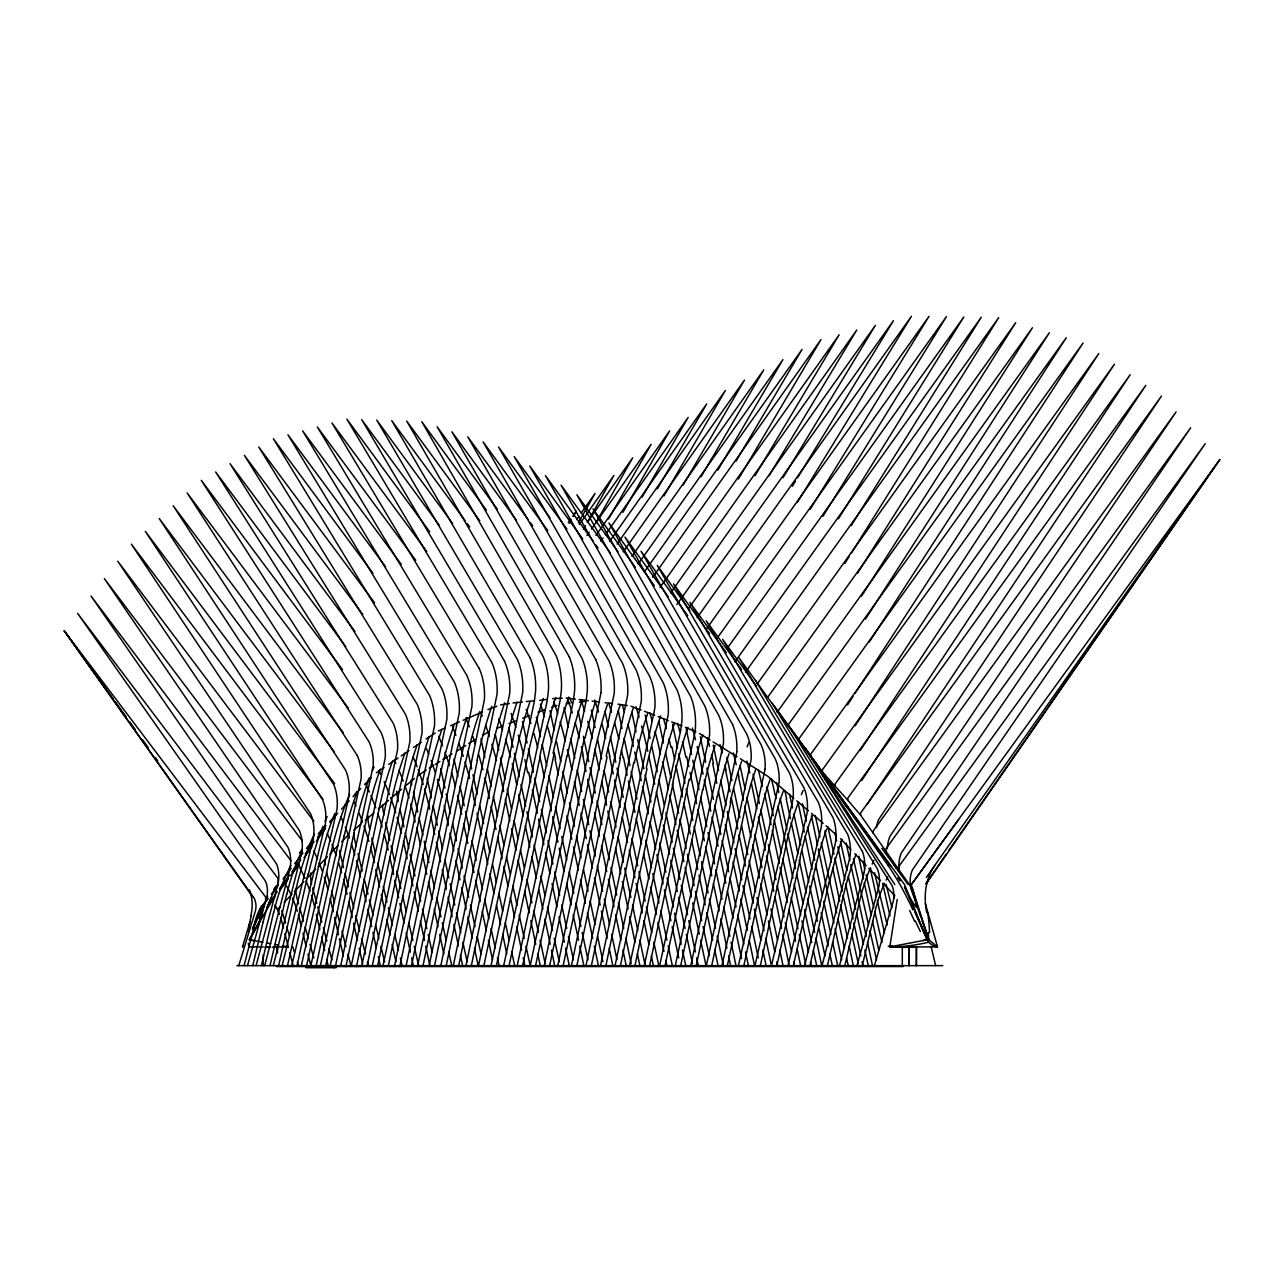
<?xml version="1.0" encoding="UTF-8"?>
<svg xmlns="http://www.w3.org/2000/svg" width="1284" height="1284" viewBox="0 0 1284 1284"><rect width="100%" height="100%" fill="white"/><g stroke="black" fill="none" stroke-linecap="round" stroke-linejoin="round"><path stroke-width="1.5" d="M253.157 940.562L249.401 939.76L271.566 901.464L271.662 897.002M288.402 878.802L285.144 883.472L285.096 881.081L289.558 875.062M300.729 859.975L298.498 863.009L300.296 868.722A147.339 88.066 -90 0 1 304.982 878.368M314.131 841.806L311.9 844.824L311.851 847.055L304.035 857.664M822.354 772.021L822.402 769.79L1114.464 364.158L860.232 750.466M835.098 786.129L835.146 783.898L1130.145 374.751L861.644 780.592M897.211 899.442L889.812 946.902L937.497 946.902L928.797 939.76L911.175 887.212L860.601 815.147L847.825 800.237L847.873 798.006L1145.826 385.344L866.957 804.699M860.601 815.147L860.649 812.916L1161.506 396.018L878.529 819.69A30.431 18.377 -90 0 0 876.346 827.634M873.248 833.204L873.297 830.876L1176.08 411.923L889.876 836.446A26.932 16.275 -90 0 0 887.26 848.676M885.848 853.282L885.928 848.836L1190.653 427.813L901.256 853.058A23.802 14.397 -90 0 0 898.896 868.626M898.479 871.242L898.575 866.78L1205.227 443.702L912.587 869.637A18.634 11.299 -90 0 0 910.757 887.324L910.902 887.774M736.839 751.814L690.808 965.648M601.008 692.638L544.255 965.648M709.49 735.78L659.655 965.648M765.087 769.1L721.961 965.648M458.725 965.648L502.044 755.907M471.356 965.648L514.772 756.292M399.805 966.547L438.711 780.191M411.506 965.648L451.631 773.514M423.014 965.648L464.487 766.965M434.538 965.648L477.391 760.337M446.206 965.648L490.327 754.783M496.427 965.648L539.986 757.191M591.394 965.648L633.766 762.503M605.92 965.648L647.024 768.651M620.445 965.648L660.233 775.135M634.986 965.648L673.394 781.812M864.212 872.317L839.495 965.648M345.91 966.547L379.486 807.267M356.438 966.547L391.042 802.211M367.16 965.648L402.598 797.187A297.39 179.006 90 0 1 417.172 744.848M377.689 965.648L414.202 792.051M388.378 965.648L425.823 787.012M429.145 965.648L484.373 699.924A44.555 26.932 -90 0 0 479.173 668.354M440.829 965.648L497.02 694.323A45.357 27.413 -90 0 0 491.804 662.464L346.905 419.146L429.691 531.833M453.332 965.648L509.732 693.44A46.802 28.232 90 0 0 504.468 661.083M465.964 965.648L522.684 692.558A48.359 29.243 -90 0 0 517.468 659.575L376.774 420.141L452.61 523.471M483.891 965.648L527.74 756.372M522.604 965.648L566.822 756.164M549.648 965.648L593.978 755.618M557.77 965.648L614.233 693.472A47.347 28.665 -90 0 0 608.985 660.875L483.105 441.921L547.722 530.565M563.178 965.648L607.123 756.838M571.46 965.648L627.635 695.238A46.24 27.991 -90 0 0 622.403 663.074L498.561 447.025L549.985 517.837M576.869 965.648L620.365 758.555M335.381 966.547L367.882 812.515A218.36 131.273 90 0 1 380.385 769.068M417.637 965.648L471.934 706.425A43.897 26.499 -90 0 0 466.718 675.159L317.308 426.946L415.759 560.257M478.499 965.648L534.321 701.578L535.54 691.691A50.012 30.158 89.9 0 0 530.26 658.194M491.034 965.648L547.177 700.887L548.396 690.84A51.729 31.265 -90 0 0 543.164 656.654L406.739 421.136L479.767 520.774M503.681 965.648L560.129 700.454L561.349 690.262A53.013 32.084 -90 0 0 556.116 655.61L421.794 421.714L486.411 510.229M509.074 965.648L554.078 753.981M517.211 965.648L573.338 701.08L574.574 691.033A51.504 31.121 90 0 0 569.31 656.959M585.986 965.648L641.246 701.642A45.742 27.67 -90 0 0 635.981 669.67L514.194 456.558L566.95 529.201M649.64 965.648L689.155 779.276M696.201 965.648L730.756 802.837M711.721 965.648L745.153 808.23M306.635 965.648L330.309 855.224M316.185 965.648L344.048 835.804M325.735 965.648L356.005 823.542A215.616 129.507 90 0 1 369.487 777.815M406.129 965.648L459.271 712.925A44.988 27.124 90 0 0 454.279 681.916L302.623 430.878L401.314 564.398M535.588 965.648L584.445 737.931M600.527 965.648L654.872 708.094A45.325 27.413 -90 0 0 649.624 676.283L529.827 466.092L582.743 538.975M665.048 965.648L702.621 789.837M743.869 965.648L773.61 826.816M760.369 965.648L786.001 845.594M394.413 966.547L446.816 719.505A44.507 26.852 -90 0 0 441.873 688.706L287.953 434.811L385.682 566.95M615.052 965.648L668.242 714.53A46.882 28.409 -90 0 0 663.282 682.847L545.459 475.61L593.385 541.623M680.697 965.648L717.226 796.273M727.37 965.648L759.775 814.666M297.069 965.648L318.464 866.973M330.02 966.547L373.146 766.002A33.159 19.95 -90 0 0 368.99 741.735L201.283 480.328L342.491 669.638M340.742 965.648L385.216 757.913A36.337 21.86 -90 0 0 381.043 732.426L215.648 471.998L345.717 646.51M351.27 965.648L397.542 749.888A37.862 22.791 -90 0 0 393.113 723.085L230.013 463.668L354.978 631.471M361.783 965.648L409.869 741.847A39.467 23.754 -90 0 0 405.166 713.727L244.377 455.322L362.826 614.522M372.312 965.648L421.938 733.79A42.918 25.824 90 0 0 417.22 704.37L258.758 446.993L374.575 602.79M629.577 965.648L680.713 730.323L681.884 721.03A46.561 28.12 89.9 0 0 676.861 689.54L561.076 485.143L610.349 552.987M776.868 965.648L800.413 857.632M383.001 965.648L434.474 726.054A44.121 26.611 -90 0 0 429.53 695.398L273.38 438.759L372.97 573.306M644.247 965.648L694.997 732.361A47.861 28.97 90 0 0 690.68 696.538L576.853 494.725L617.957 551.558M320.39 965.648L361.109 778.73A32.437 19.485 -90 0 0 357.209 755.457M675.288 965.648L723.39 743.821A40.751 24.669 -90 0 0 718.655 715.204L608.937 522.973L654.407 585.761M706.328 965.648L751.092 759.903A35.968 21.764 -90 0 0 746.614 733.854M278.644 965.648L295.593 889.555M287.52 965.648L308.16 873.425M793.368 965.648L814.842 869.605M738.461 965.648L779.083 782.502A34.17 20.64 -90 0 0 775.135 758.587L673.538 583.851L709.619 633.782M809.979 965.648L829.175 881.61M827.442 965.648L843.171 896.585A222.26 134.435 -90 0 1 856.059 854.341M844.888 965.648L859.445 901.898A146.713 88.74 -90 0 1 870.408 867.968M261.406 965.648L273.556 912.491M301.291 965.648L336.889 809.69A32.084 19.26 90 0 0 333.824 784.749L159.248 518.559L334.338 751.894M754.96 965.648L792.902 799.611A33.753 20.432 -90 0 0 789.548 773.145L689.877 602.34L726.343 652.721M270.025 965.648L286.621 894.274M862.334 965.648L874.982 911.72A113.73 68.822 90 0 1 884.612 883.248M252.771 965.648L263.172 921.768M291.741 965.648L325.446 823.188A29.42 17.671 90 0 0 322.396 799.418L145.301 531.351L334.691 783.641M787.975 965.648L821.327 826.96A33.352 20.191 90 0 0 818.454 802.468L722.571 639.304L756.597 686.234M282.175 965.648L313.617 836.975A29.42 17.655 90 0 0 310.792 814.088L131.353 544.159L323.006 799.242M804.587 965.648L835.242 843.845A32.983 19.918 -90 0 0 833.011 817.555L738.974 657.777L848.644 809.016M273.315 965.648L301.981 851.324A26.45 15.841 90 0 0 299.397 830.555L117.743 561.236L313.858 821.327M244.072 965.648L255.259 922.217M822.049 965.648L849.735 858.049A29.452 17.799 -90 0 0 847.713 834.359L755.538 680.408M264.697 965.648L289.478 870.536A23.16 13.851 90 0 0 288.017 847.408L104.373 578.635L302.446 841.068M256.078 965.648L277.858 884.371A21.812 13.033 90 0 0 276.686 864.18L91.004 596.017L290.954 860.713M856.958 965.648L878.898 886.586A19.918 12.021 -90 0 0 877.084 868.289L788.665 725.669L876.523 846.557M247.459 965.648L266.462 898.399A16.612 9.919 90 0 0 265.307 880.952L77.634 613.399L278.082 878.545L278.275 883.456A110.504 65.885 -90 0 0 263.22 921.8M874.404 965.648L893.359 900.758A16.499 9.967 -90 0 0 891.754 885.093L805.228 748.299L904.53 884.596L927.176 939.76L928.797 939.76L911.223 884.74L1219.8 459.592L926.101 883.97M242.515 946.902L249.866 922.217M238.76 965.648L254.986 912.394A12.214 7.303 90 0 0 255.741 903.134L255.404 901.625A12.214 7.287 -90 0 0 253.831 897.676L64.2 630.781L265.563 896.97L265.66 901.432L259.93 909.281L267.955 898.656M261.567 907.949L252.386 929.151L263.284 904.498M267.393 906.777L270.94 898.623M252.675 929.311L264.841 903.182M289.189 868.658L290.922 865.4M263.011 942.263L249.401 939.76L262.658 915.46M249.401 939.76L262.353 916.118M266.992 907.676L277.232 891.674M583.385 529.217L585.343 525.75M587.318 522.283L613.864 475.497L579.309 524.514M596.386 521.962L632.723 457.762L587.879 521.529M569.406 523.39L571.364 519.924M573.338 516.457L576.307 511.257L572.857 516.136M578.346 522.845L595.086 493.377L581.235 513.022M608.616 518.897L651.149 444.312L591.491 529.024M622.868 512.38L669.654 430.862L595.92 535.46M642.096 497.165L688.16 417.412L605.406 534.674M657.328 488.899L706.682 403.946L609.723 541.19M663.956 495.993L725.364 390.497L617.09 544.079M683.088 485.127L744.495 380.08L623.286 551.751M701 476.781L763.755 369.856L631.953 556.245M717.82 470.137L782.919 359.648L638.196 563.997M736.037 461.149L802.067 349.425L644.424 571.765M738.428 479.012L821.006 339.538L652.641 577.351M755.024 475.706L839.142 334.803L659.976 587.494M769.052 475.786L856.733 330.068L670.649 592.887M783.047 477.648L875.399 325.317L676.877 604.555M792.292 486.331L795.422 481.211M797.508 477.792L893.455 320.679L688.77 608.215M797.268 502.493L911.447 316.265L697.084 617.748M810.14 509.315L929.022 316.346L706.537 628.807M822.932 516.248L946.436 316.634L717.226 638.116M838.404 518.816L963.851 316.939L726.632 649.19M851.18 525.702L981.265 317.244L734.881 661.87M844.872 563.435L849.109 556.646M851.244 553.26L998.695 317.662L745.539 672.062M857.632 573.017L1015.708 322.685L757.335 683.842M861.564 596.081L1032.48 327.709L767.736 697.244M865.48 619.081L1049.381 332.733L777.077 712.283M869.284 642L1066.266 337.756L787.557 725.733M847.488 704.948L852.945 696.57M855.128 693.216L1083.102 342.972L798.102 739.937M855.128 725.813L1098.783 353.565L809.674 755.666M925.876 883.488L946.372 853.908M948.651 850.618L1219.8 459.592L926.31 877.47M299.477 853.106L301.579 850.088M265.611 899.201L267.73 896.184M265.66 901.432L267.778 898.415M274.15 889.347L276.269 886.329M568.282 522.652L570.561 519.394M576.628 519.571L578.94 516.296M586.9 535.54L589.196 532.282M600.8 541.19L603.111 537.932M274.07 888.977L276.253 885.96M958.57 819.609L911.223 884.74L911.126 889.202L920.949 917.29M305.191 853.908L311.9 844.824M317.485 837.28L325.301 826.703L325.253 828.934L316.313 841.02M291.789 872.045L298.498 863.009M290.633 875.784L298.546 865.4M279.479 888.64L285.096 881.081M271.566 901.464L274.937 896.922M279.43 890.871L285.048 883.312M271.389 894.113L278.387 884.981M283.058 878.882L291.243 868.225M294.742 863.651L302.928 852.993M330.116 822.627L334.996 816.319M306.427 848.419L313.473 839.656M341.544 809.177L349.136 800.847M345.316 804.474L347.98 801.633M354.641 794.523L357.305 791.682A213.898 128.175 -90 0 0 344.24 835.916M367.962 780.303L370.627 777.462M306.427 878.93L315.591 869.204M318.191 866.411L327.34 856.701M329.956 853.94L337.788 845.739M329.844 821.519L337.644 813.286M318.175 833.798L325.959 825.612M294.662 891.353L303.81 881.691M352.94 796.69L360.708 788.504M280.201 906.552L277.569 909.313L274.664 905.188L276.879 908.911M284.149 902.411L292.046 894.113M341.688 841.758L348.205 835.114M364.592 784.412L371.124 777.96M378.282 809.177L388.538 800.381M353.822 830.09L361.013 823.943M365.33 820.251L373.965 812.868M392.92 796.626L401.555 789.243M404.444 786.787L414.491 778.537M417.364 776.226L426.24 769.935M376.356 772.808L384.109 767.527M388.763 764.365L398.072 758.025M401.17 755.923L408.922 750.642M413.576 747.465L421.345 742.184M425.999 739.022L435.244 732.987M435.34 764.301L439.882 761.476M442.916 759.598L447.474 756.79M448.983 755.843L452.016 753.965M456.574 751.156L465.675 745.506M468.708 743.629L474.775 739.873M429.273 768.057L433.815 765.232M482.511 735.379L488.739 731.832M450.636 725.701L459.528 721.849M463.075 720.308L482.575 711.914M438.342 730.981L445.371 727.964M497.068 728.269L502.156 726.263M508.978 723.582L515.815 720.918M522.652 718.237L529.489 715.557M538.028 712.219L544.865 709.554M487.888 709.619L496.876 706.264M551.751 707.227L556.903 705.494M888.239 946.26L892.139 945.602M923.292 940.418L927.176 939.76L904.578 886.827M500.471 704.916L509.411 703.536M566.212 703.809L570 703.247M539.713 700.358L547.096 699.379M579.341 702.139L584.91 701.529M512.99 702.974L522.476 701.947M526.263 701.529L533.951 700.855M552.634 698.64L562.264 698.239M263.284 946.902L248.903 946.902L248.342 943.339M265.066 946.902L269.929 946.902M273.957 946.902L288.322 946.902L284.887 933.596M265.339 947.303L270.009 947.303M272.192 947.303L277.521 947.303L277.488 952.808M902.315 947.303L916.615 947.303L916.567 965.648M236.93 965.648L942.761 965.648M336.199 967.719L305.897 967.719L305.897 966.547M605.085 702.685L612.452 703.504M566.132 698.079L575.344 699.106M592.101 701.128L599.516 702.011M579.02 699.523L588.361 700.679M617.973 704.13L627.282 705.606M266.911 942.97L270.812 943.692M274.696 944.398L278.596 945.12M282.48 945.826L288.322 946.902M631.006 706.2L641.053 710.004M644.408 711.272L654.647 715.268M658.066 716.616L668.306 720.613M671.725 721.945L681.964 725.942M685.383 727.274L695.912 731.928M737.064 756.757L713.134 741.895M699.427 733.485L710.084 740.017M740.354 758.732L767.992 776.419L793.849 798.343M796.77 800.847L808.487 810.83M811.408 813.318L823.124 823.317M826.045 825.805L836.173 834.793M883.119 883.44L894.9 895.767M854.871 853.78L866.219 865.705M868.754 868.353L880.519 880.696M840.522 838.645L850.955 849.655M815.998 764.959L847.825 800.237M348.413 708.27L187.159 492.96L357.209 755.457M343.181 732.522L173.196 505.768L345.557 770.063A31.939 19.164 90 0 1 348.333 799.017L310.84 965.648L307.967 954.205M897.885 877.839L900.116 880.84M426.673 551.334L331.994 423.014L479.141 668.402M465.001 520.501L391.748 420.638L530.308 658.146M467.36 523.728L469.719 526.954M439.513 525.605L361.703 419.643L504.484 661.051M516.521 520.389L451.904 431.825L582.005 658.259A50.044 30.254 -90 0 1 587.237 691.835L586.034 701.722L530.196 965.648L525.975 946.18M497.293 509.218L437.122 426.769L569.326 656.943M873.088 842.24L772.101 703.038L862.399 851.388M875.415 845.45L891.144 866.62M527.949 519.378L467.777 436.865L595.76 659.575M530.308 522.62L532.667 525.862M881.835 848.291L907.868 884.339M850.891 812.114L858.739 822.948M860.986 826.045L864.357 830.684M741.478 669.478L706.232 620.814L803.993 787.798A33.48 20.223 -90 0 1 807.074 813.237L771.475 965.648L765.665 938.395M687.742 615.662L641.037 551.221L746.63 733.854M668.162 596.691L624.987 537.097L732.65 724.529M595.728 544.849L598.055 548.059M843.989 803.078L847.472 807.893M689.813 610.558L657.199 565.377L760.898 744.255A34.652 20.929 -90 0 1 765.055 769.084M635.339 567.351L593.015 508.849L704.772 705.863A44.218 26.803 -90 0 1 709.522 735.78M113.281 699.01L64.2 630.781L252.547 896.697M115.624 702.252L126.137 716.873M129.652 721.752L135.494 729.874M142.508 739.616L148.35 747.737M155.348 757.48L157.691 760.722M914.994 905.493L916.134 907.082M887.838 865.063L805.228 748.299L894.852 884.58M893.889 864.71L896.184 867.984M571.878 702.926L569.502 697.774M915.091 912.603L927.176 939.76L889.812 946.902A213.722 187.753 -89.5 0 0 927.963 942.344M922.249 921.045L928.797 939.76M285.562 923.132L282.239 912.17A13.819 8.25 -90 0 1 281.806 910.629M286.669 926.791L289.446 935.94M292.784 946.902L294.485 952.519M297.326 961.893L298.466 965.648M298.61 903.904L296.973 898.126A18.875 11.299 -90 0 1 296.026 888.512M299.686 907.772L303.489 921.27M305.127 927.064L308.385 938.636M310.022 944.43L313.826 957.928M925.347 903.567L937.497 946.902A210.383 46.401 89.7 0 1 928.027 941.445M312.686 887.966L316.731 903.134M317.742 906.921L321.803 922.072M323.327 927.754L326.874 941.011M328.897 948.587L331.93 959.967M326.553 871.98L329.539 883.456M331.529 891.096L334.514 902.572M337.002 912.121L339.49 921.687M341.977 931.237L345.942 946.533M347.932 954.173L350.917 965.648M283.411 927.899L281.95 922.185A48.744 29.067 -90 0 0 280.538 917.482M289.783 952.519L293.153 965.648M343.534 867.535L340.035 853.282A29.773 17.816 90 0 1 339.602 850.473M344.995 873.313L348.413 886.779M349.874 892.541L353.774 907.932M355.716 915.636L359.616 931.012M361.574 938.716L365.475 954.108M367.417 961.796L368.396 965.648M886.12 884.403L891.947 907.611M356.101 845.947L354.512 839.094A33.031 19.774 90 0 1 353.79 832.851M357.995 853.667L362.281 871.05M364.191 878.77L367.994 894.21M369.423 900.004L373.227 915.444M375.602 925.106L378.94 938.62M380.85 946.34L384.654 961.78M874.548 872.767L887.196 925.01M371.766 838.163L375.442 853.619M377.753 863.281L381.428 878.721M383.274 886.458L386.949 901.914M388.33 907.708L392.471 925.09M394.766 934.736L398.457 950.192M400.287 957.912L402.133 965.648M931.189 946.902L935.651 965.648M300.279 921.768L301.178 925.587M302.992 933.211L306.154 946.565M862.944 861.243L864.758 868.979M866.122 874.773L873.842 907.644M874.757 911.512L882.012 942.44M385.714 822.659L389.726 840.057M391.058 845.851L394.621 861.323M396.852 870.985L400.849 888.384M402.63 896.104L406.209 911.576M408.874 923.164L412.886 940.546M414.218 946.34L418.664 965.648M316.378 914.385L319.86 929.568M321.61 937.159L324.659 950.449M326.826 959.951L328.142 965.648M893.054 892.685L894.37 898.447M853.395 858.643L868.53 924.785M869.862 930.627L876.555 959.806M330.165 898.238L333.262 911.72M334.578 917.498L338.543 934.832M339.425 938.684L343.39 956.018M882.686 883.344L889.972 915.877M840.41 841.309L846.942 870.456M848.259 876.282L855.658 909.313M856.54 913.197L863.506 944.27M864.822 950.112L868.305 965.648M399.998 809.321L403.962 826.928M405.279 832.802L408.81 848.467M410.126 854.341L414.973 875.865M416.738 883.697L420.703 901.304M422.468 909.136L426.882 928.717M428.198 934.575L432.13 952.054M347.049 894.274L345.749 888.496A210.544 125.816 89.9 0 0 343.454 879.717M348.783 901.994L352.249 917.418M353.549 923.212L357.433 940.578M359.167 948.282L362.634 963.722M827.875 826.703L833.958 854.101M834.825 858.017L842.208 891.289M843.074 895.205L850.473 928.46M851.774 934.335L858.29 963.69M413.416 792.517L417.733 811.969M419.017 817.796L422.885 835.306M424.185 841.148L428.92 862.543M430.638 870.327L434.506 887.838M436.672 897.564L440.974 917.017M442.258 922.843L446.142 940.353M448.726 952.022L451.727 965.648M398.233 801.489L396.965 794.732A35.085 21.074 90 0 1 396.628 791.249M369.471 828.517L368.299 822.225A32.742 19.645 -90 0 1 367.866 815.677M362.666 885.976L366.084 901.464M367.786 909.2L371.638 926.615M372.922 932.425L376.34 947.897M378.315 956.773L380.273 965.648M870.937 871.531L876.442 896.505M877.277 900.341L884.467 933.003M815.228 815.388L819.946 836.847M821.23 842.705L836.686 912.956M837.971 918.814L844.407 948.09M846.557 957.848L848.275 965.648M789.548 794.298L792.549 807.973M793.833 813.831L800.702 845.081M801.986 850.939L808.84 882.204M809.69 886.104L817.41 921.27M819.128 929.086L825.034 956.018M776.692 782.742L778.842 792.501M780.11 798.359L786.948 829.624M787.814 833.525L795.502 868.69M796.786 874.564L803.19 903.856M804.474 909.73L811.681 942.697M813.35 950.337L816.704 965.648M671.917 746.903L674.646 759.55M802.388 803.72L806.224 821.279M807.508 827.121L814.73 860.296M815.581 864.196L822.386 895.413M823.67 901.272L830.909 934.431M832.61 942.231L837.714 965.648M766.997 786.627L773.353 815.805M774.204 819.706L781.41 852.785M782.694 858.627L789.901 891.706M791.169 897.532L797.958 928.669M799.242 934.511L805.598 963.706M753.05 774.252L759.406 803.543M760.69 809.402L767.046 838.709M768.313 844.567L775.953 879.717M777.221 885.575L784.01 916.824M785.278 922.682L791.634 951.974M793.753 961.732L794.603 965.648M495.319 734.416L498.722 750.097M500.423 757.929L505.126 779.484M507.244 789.291L511.513 808.888M514.065 820.636L517.901 838.275M520.469 850.04L524.305 867.663M526.857 879.428L531.977 902.941M533.679 910.773L538.365 932.328M540.082 940.177L545.186 963.69M484.822 757.351L480.97 738.83M487.374 769.02L491.194 786.546M493.313 796.273L497.55 815.741M499.669 825.484L503.922 844.952M506.458 856.637L510.278 874.147M512.83 885.832L517.067 905.3M519.185 915.027L524.273 938.395M467.858 751.397L471.693 768.923M472.961 774.766L477.215 794.25M479.767 805.935L483.603 823.461M485.721 833.204L489.99 852.672M492.542 864.373L496.362 881.899M498.914 893.584L502.75 911.11M505.302 922.795L509.122 940.321M511.69 952.006L514.659 965.648M454.054 759.037L457.89 776.579M460.009 786.322L464.262 805.806M465.53 811.665L469.366 829.207M471.902 840.892L476.155 860.392M478.29 870.135L482.527 889.619M484.662 899.378L488.899 918.862M491.034 928.605L495.287 948.106M497.406 957.848L499.107 965.648M440.685 768.635L444.938 788.135M446.206 793.993L450.443 813.494M452.578 823.253L456.382 840.811M458.083 848.612L462.336 868.112M464.022 875.913L468.692 897.372M470.393 905.172L475.064 926.631M477.183 936.389L481.002 953.948M427.139 778.313L431.392 797.829M433.093 805.646L437.346 825.147M438.63 831.005L442.45 848.564M445.002 860.28L448.838 877.839M450.122 883.697L454.793 905.156M456.494 912.956L460.763 932.473M462.882 942.231L467.135 961.748M375.795 869.525L379.566 886.827M381.252 894.515L384.606 909.891M386.709 919.505L390.079 934.88M392.166 944.494L395.953 961.796M658.852 721.48L663.475 742.971M665.577 752.745L671.051 778.136M672.302 783.994L678.61 813.286M679.878 819.144L686.186 848.451M687.438 854.309L694.179 885.559M695.43 891.417L701.738 920.724M703.006 926.583L709.314 955.874M508.865 727.932L513.054 747.416M514.322 753.259L519.362 776.643M521.031 784.444L525.654 805.87M526.922 811.713L532.379 837.056M534.048 844.84L538.67 866.283M540.773 876.025L544.978 895.51M547.498 907.194L552.537 930.579M554.207 938.363L559.246 961.748M389.79 856.99L393.578 874.452M394.83 880.262L398.618 897.725M399.87 903.551L404.075 922.955M406.177 932.666L410.382 952.07M411.634 957.88L413.32 965.648M859.317 859.606L863.458 878.882M864.276 882.734L871.306 915.508M872.558 921.302L878.754 950.224M846.188 842.994L849.944 860.521M850.778 864.405L866.219 936.437M867.486 942.279L872.494 965.648M740.114 765.906L745.169 789.403M746.855 797.236L753.162 826.623M754.848 834.456L762.006 867.743M763.274 873.618L769.581 902.989M770.849 908.863L777.574 940.193M779.693 949.983L783.047 965.648M726.953 757.335L731.944 780.688M733.613 788.472L739.857 817.683M741.526 825.468L747.769 854.679M749.021 860.521L755.682 891.658M756.934 897.5L764.012 930.595M522.508 721.48L527.098 742.954M528.35 748.829L533.358 772.262M534.609 778.12L539.617 801.569M541.286 809.369L546.294 832.818M547.963 840.635L552.971 864.068M554.64 871.884L559.647 895.317M561.734 905.092L566.726 928.525M568.395 936.341L573.402 959.79M416.69 827.57L420.462 845.081M422.548 854.791L426.721 874.244M428.407 882.028L432.162 899.522M434.249 909.249L438.021 926.759M439.69 934.527L443.863 953.98M786.241 799.065L790.43 818.662M791.265 822.579L797.942 853.94M799.194 859.815L806.288 893.134M807.54 899.009L814.65 932.328M815.902 938.203L821.744 965.648M713.214 745.121L718.591 770.496M720.661 780.255L726.038 805.614M727.274 811.472L733.886 842.705M735.138 848.547L741.751 879.781M742.987 885.639L750.017 918.814M751.67 926.615L758.298 957.848M662.528 761.669L668.37 789.114M669.638 795.005L675.898 824.424M677.166 830.315L683.858 861.692M685.11 867.583L691.386 897.002M692.638 902.877L699.331 934.27M700.582 940.145L706.023 965.648M645.178 715.028L650.153 738.525M651.823 746.357L657.215 771.812M658.869 779.645L664.277 805.1M665.931 812.933L672.158 842.304M673.41 848.162L680.055 879.492M681.29 885.366L687.534 914.738M688.77 920.612L695.414 951.942M696.666 957.816L698.319 965.648M631.889 712.347L636.029 731.832M637.699 739.616L643.91 768.843M645.146 774.701L650.956 801.97M652.609 809.771L658.002 835.098M659.655 842.898L665.866 872.125M667.118 877.967L673.33 907.194M674.582 913.036L681.21 944.205M682.446 950.064L685.768 965.648M618.294 710.806L622.034 728.461M624.12 738.252L629.93 765.697M631.182 771.588L636.992 799.017M638.662 806.866L644.07 832.353M645.724 840.185L651.55 867.631M652.802 873.521L659.029 902.925M660.698 910.757L666.926 940.161M668.178 946.051L672.334 965.648M536.359 717.082L540.532 736.647M542.185 744.479L546.775 766.002M548.846 775.793L553.436 797.316M555.507 807.106L560.097 828.645M561.75 836.462L566.758 859.959M569.245 871.692L573.82 893.231M575.906 903.021L580.898 926.502M582.15 932.377L587.976 959.774M489.413 798.407L487.759 790.639A321.722 193.82 -90 0 0 484.903 777.735M491.066 806.192L496.009 829.528M497.646 837.296L502.188 858.691M503.842 866.475L507.95 885.912M510.422 897.58L514.547 917.033M516.601 926.759L521.545 950.096M523.198 957.864L524.851 965.648M473.282 795.743L475.353 805.501M477.006 813.318L481.564 834.793M483.635 844.567L487.776 864.1M489.846 873.858L493.971 893.391M496.459 905.108L500.599 924.64M502.67 934.399L506.811 953.932M458.757 800.751L461.646 814.329M463.701 824.023L467.809 843.428M469.462 851.18L473.989 872.526M475.626 880.278L480.152 901.625M482.222 911.319L486.331 930.723M488.385 940.418L492.51 959.822M444.232 805.79L448.373 825.275M450.026 833.075L453.766 850.634M455.836 860.376L459.961 879.861M461.63 887.661L466.172 909.104M467.841 916.904L472.384 938.347M474.454 948.106L478.178 965.648M430.991 816.881L434.73 834.488M436.399 842.304L440.556 861.869M442.226 869.701L446.383 889.266M448.052 897.083L452.209 916.648M453.878 924.48L458.452 946.003M460.394 955.152L462.625 965.648M403.449 841.245L407.156 858.739M408.81 866.507L412.934 885.944M414.17 891.786L418.295 911.223M420.366 920.933L424.49 940.369M425.726 946.212L429.851 965.648M383.932 814.939L382.76 808.422A34.941 20.945 -90 0 1 382.455 805.052M834.985 833.107L836.622 840.908M837.858 846.75L844.84 879.893M845.658 883.793L853.058 918.862M853.876 922.763L860.858 955.906M862.078 961.748L862.912 965.648M824.874 830.941L831.47 862.174M832.706 868.032L839.72 901.224M840.539 905.124L847.552 938.315M849.206 946.131L853.33 965.648M811.408 815.838L817.539 845.033M818.357 848.917L833.894 922.843M835.114 928.685L841.646 959.806M798.52 804.651L804.298 832.144M805.116 836.077L812.13 869.445M813.366 875.335L819.946 906.745M821.182 912.635L828.196 946.019M829.833 953.868L832.321 965.648M700.31 736.823L705.654 762.247M706.89 768.105L713.455 799.402M714.69 805.277L720.854 834.616M722.089 840.474L728.67 871.772M729.906 877.63L736.069 906.969M737.706 914.802L743.869 944.125M745.523 951.958L748.395 965.648M686.218 728.879L691.562 754.318M692.798 760.192L698.961 789.548M700.615 797.364L706.778 826.719M708.014 832.594L714.61 863.891M715.83 869.766L722.009 899.121M723.662 906.937L729.826 936.293M731.061 942.167L736.005 965.648M686.763 756.854L688.802 766.612M690.038 772.454L696.586 803.688M697.822 809.53L704.37 840.763M705.606 846.605L711.753 875.881M713.39 883.697L719.12 911.014M720.773 918.814L726.904 948.09M728.558 955.89L730.596 965.648M672.543 724.304L677.519 747.85M678.755 753.74L684.966 783.176M686.202 789.05L692.814 820.444M694.066 826.334L700.278 855.77M701.513 861.66L708.126 893.054M709.378 898.928L715.573 928.364M717.226 936.213L723.438 965.648M675.898 765.441L682.51 796.85M683.746 802.741L690.359 834.135M691.594 840.025L697.79 869.477M699.026 875.351L705.237 904.803M706.89 912.651L712.668 940.129M714.739 949.951L718.045 965.648M648.95 756.854L654.696 784.171M656.349 791.971L662.095 819.288M663.33 825.147L669.494 854.422M670.729 860.28L677.31 891.497M678.546 897.356L685.11 928.573M686.346 934.431L692.509 963.69M636.334 757.367L641.278 780.72M642.514 786.562L648.276 813.815M649.913 821.599L655.675 848.852M656.91 854.695L663.09 883.89M664.326 889.732L670.906 920.869M672.142 926.711L678.722 957.864M605.037 711.416L608.343 727.049M610.414 736.839L615.79 762.263M617.026 768.121L623.221 797.46M624.473 803.319L630.251 830.7M631.905 838.532L637.699 865.914M638.934 871.772L645.146 901.111M646.382 906.969L651.758 932.393M653.829 942.183L658.788 965.648M591.362 710.068L595.07 727.627M597.525 739.343L601.65 758.844M604.106 770.561L608.632 792.019M610.686 801.762L616.031 827.137M618.086 836.879L623.446 862.254M624.666 868.096L630.845 897.356M632.482 905.172L637.827 930.531M639.881 940.289L645.226 965.648M578.025 710.774L581.331 726.455M583.385 736.262L588.746 761.749M589.982 767.623L595.327 793.111M596.98 800.959L601.923 824.489M603.978 834.295L609.338 859.782M610.991 867.615L616.753 895.06M618.407 902.909L623.751 928.396M625.822 938.203L631.166 963.69M550.001 710.678L554.142 730.291M556.63 742.056L560.771 761.669M562.841 771.475L567.384 793.047M569.454 802.853L574.413 826.398M576.484 836.205L581.042 857.776M583.514 869.541L588.072 891.112M590.142 900.919L595.102 924.464M597.59 936.229L602.966 961.716M555.089 759.261L558.363 774.846M560.402 784.572L564.495 804.041M566.95 815.725L571.845 839.094M573.483 846.878L578.394 870.247M580.432 879.973L585.327 903.342M587.382 913.084L592.694 938.395M594.315 946.18L598.408 965.648M528.687 772.262L530.725 782.036M532.379 789.853L537.29 813.286M538.526 819.144L543.854 844.535M545.491 852.351L550.001 873.842M552.056 883.601L556.983 907.05M559.022 916.808L564.35 942.199M565.586 948.074L569.277 965.648M515.494 778.923L516.73 784.749M518.768 794.475L523.262 815.87M525.3 825.596L529.794 846.991M531.833 856.717L536.327 878.112M538.782 889.796L542.859 909.232M544.914 918.959L550.226 944.254M551.446 950.08L554.704 965.648M502.413 785.615L503.649 791.506M505.302 799.338L509.828 820.877M511.481 828.726L516.008 850.265M518.062 860.055L522.171 879.652M524.642 891.401L529.168 912.956M530.822 920.789L535.765 944.302M537.819 954.092L540.243 965.648M775.488 794.684L776.306 798.568M777.927 806.336L792.982 878.224M794.202 884.05L800.718 915.139M801.938 920.965L808.455 952.054M810.493 961.764L811.295 965.648M764.574 793.48L771.09 824.585M772.31 830.427L779.227 863.474M780.046 867.358L787.381 902.363M789.002 910.147L795.518 941.252M797.155 949.036L800.622 965.648M703.054 774.172L699.796 758.587A315.703 190.995 90 0 0 697.148 746.566M704.274 780.014L710.774 811.167M711.994 817.009L718.077 846.22M719.698 854.004L725.797 883.215M727.418 891.016L733.116 918.269M735.138 928.011L741.526 958.602M623.462 757.448L627.154 775.119M628.39 781.009L634.954 812.419M636.174 818.309L641.502 843.829M643.557 853.651L648.885 879.171M650.523 887.035L656.268 914.513M657.906 922.377L663.972 951.444M665.834 960.32L666.942 965.648M609.579 756.501L613.271 774.091M614.49 779.95L620.22 807.315M622.275 817.089L627.603 842.497M629.24 850.329L634.97 877.694M636.19 883.553L642.337 912.876M643.974 920.692L648.885 944.141M651.341 955.874L653.396 965.648M564.125 707.516L568.218 727.065M570.674 738.798L574.783 758.362M577.238 770.095L581.748 791.602M583.385 799.418L588.714 824.842M589.934 830.716L595.262 856.139M597.317 865.914L602.629 891.337M604.283 899.153L609.595 924.576M611.649 934.351L616.978 959.774M568.668 754.51L571.942 770.159M574.397 781.908L579.309 805.389M580.946 813.205L586.258 838.645M587.494 844.519L592.406 868M594.444 877.774L600.174 905.172M601.394 911.046L607.123 938.444M609.178 948.218L612.821 965.648M544.384 777.59L541.928 765.842A317.1 191.3 90 0 0 540.082 757.48M546.438 787.381L551.382 810.894M552.618 816.768L557.946 842.24M559.182 848.114L564.109 871.627M566.581 883.376L571.107 904.915M573.162 914.722L578.506 940.177M579.726 946.051L583.851 965.648M751.477 783.721L756.757 809.145M758.379 816.977L765.28 850.233M766.484 856.091L773.787 891.305M775.006 897.179L781.507 928.476M782.71 934.351L789.211 965.648M738.541 776.964L743.372 800.301M744.592 806.143L751.044 837.264M752.649 845.049L759.502 878.112M760.722 883.954L767.174 915.075M768.378 920.901L774.83 952.038M776.852 961.748L777.655 965.648M725.653 770.416L730.098 791.891M731.318 797.749L737.786 828.982M739.006 834.841L745.474 866.09M746.678 871.932L753.162 903.182M754.366 909.024L760.85 940.273M762.873 950.032L766.099 965.648M712.732 763.787L716.793 783.384M718.414 791.217L723.694 816.704M725.316 824.537L731.415 853.94M733.036 861.773L739.119 891.176M740.74 899.009L747.24 930.37M749.278 940.161L754.543 965.648M596.418 756.292L599.259 769.983M601.698 781.715L606.562 805.196M607.781 811.071L613.463 838.468M615.485 848.242L620.766 873.682M622.387 881.514L628.069 908.895M629.69 916.728L634.97 942.167M637.41 953.9L639.849 965.648M582.808 755.778L586.05 771.459M587.671 779.308L592.534 802.853M594.556 812.66L599.435 836.189M601.458 845.995L606.738 871.499M608.359 879.347L614.025 906.809M615.646 914.641L620.926 940.145M622.949 949.951L626.191 965.648M926.695 912.683L926.278 910.196A77.249 60.476 48.7 0 1 934.977 865.143M411.699 784.733L411.057 780.383M877.742 848.66L877.791 850.891M916.278 947.303L916.246 965.648M909.024 947.303L909.024 965.648M908.847 947.303L908.847 965.648M903.278 965.648L903.278 966.547L276.493 966.547L276.493 965.648M902.315 946.902L902.315 965.648M814.345 965.648L814.345 966.547M358.701 965.648L358.701 966.547M356.631 965.648L356.631 966.547M346.102 965.648L346.102 966.547M333.744 966.547L333.744 967.719M277.2 947.303L277.151 952.808M263.284 954.638L263.284 965.648M306.057 880.904A147.339 88.066 -90 0 1 310.038 891.401M311.402 895.462A147.339 88.066 -90 0 1 314.981 908.093M311.579 884.05A24.669 14.798 -90 0 1 310.68 873.008M271.951 899.314A80.699 54.458 -47.8 0 1 267.024 907.483M262.546 913.807A80.699 54.458 -47.8 0 1 258.887 918.365M887.854 865.239A78.709 18.875 65 0 1 912.828 909.858M660.361 775.199A312.108 188.796 -90 0 1 674.63 722.892M927.61 939.23A194.558 46.625 65 0 1 922.795 929.472M914.946 905.525A70.219 47.139 56.1 0 1 908.751 895.558M907.82 893.841A70.219 47.139 56.1 0 1 906.103 890.358M905.284 888.608A70.219 47.139 56.1 0 1 904.514 886.843M911.945 887.437A67.731 27.06 62.9 0 1 916.888 907.676M927.674 912.764A183.243 144.611 47.7 0 1 929.552 932.633M248.486 931.847A128.159 99.414 -37.4 0 1 248.695 929.873M248.935 927.883A128.159 99.414 -37.4 0 1 251.183 915.925M690.102 779.886A329.105 198.089 -89.9 0 1 702.765 734.962M515.157 756.517A332.861 200.657 -89.9 0 1 530.035 701.417M498.802 718.88A328.961 198.41 -90 0 1 502.542 729.761M505.543 739.295A328.961 198.41 -90 0 1 510.551 757.143M512.22 763.755A328.961 198.41 -90 0 1 515.622 778.842M438.984 780.351A332.684 200.272 -90 0 1 454.231 724.449M692.397 728.06A315.703 190.995 90 0 1 695.511 739.777M539.681 757.014A376.148 227.733 90 0 1 555.731 697.501M277.553 910.26A48.744 29.067 -90 0 1 279.43 914.481M594.701 700.069A363.773 220.094 -90 0 1 598.488 712.01M602.019 724.176A363.773 220.094 -90 0 1 605.711 738.332M608.231 749.118A363.773 220.094 -90 0 1 609.804 756.372M254.954 921.992A48.904 29.452 89.5 0 1 261.615 906.039M928.348 932.393A182.103 142.861 48.4 0 1 928.509 939.695M379.053 770.593A232.003 138.897 89.9 0 1 381.027 774.653M384.189 781.587A232.003 138.897 89.9 0 1 389.469 794.539M390.577 797.508A232.003 138.897 89.9 0 1 395.681 812.676M397.077 817.362A232.003 138.897 89.9 0 1 401.282 833.284M540.387 704.13A312.526 189.133 -89.9 0 1 544.544 716.568M547.433 726.102A312.526 189.133 -89.9 0 1 551.815 742.345M554.158 752.28A312.526 189.133 -89.9 0 1 555.619 758.972M295.898 889.764A213.561 127.421 -89.9 0 1 314.387 833.83M452.53 726.792A292.913 176.614 -90 0 1 455.916 735.283M459.11 743.95A292.913 176.614 -90 0 1 463.299 756.404M464.985 761.829A292.913 176.614 -90 0 1 469.607 778.473M471.902 787.911A292.913 176.614 -90 0 1 473.587 795.566M702.878 789.981A290.73 175.748 -90 0 1 715.044 745.298M634.36 762.84A303.554 183.018 -89.9 0 1 647.505 713.888M771.427 778.842A305.961 184.832 89.9 0 1 775.087 794.908M249.353 889.812A57.555 44.731 -37.1 0 1 250.813 915.925M606.16 756.26A365.218 222.036 89.9 0 1 619.963 705.67M243.527 946.388A169.36 26.547 -89.7 0 1 242.515 946.773M465.867 717.868A321.722 193.82 -90 0 1 469.366 726.872M472.705 736.069A321.722 193.82 -90 0 1 475.241 743.564M478.579 754.238A321.722 193.82 -90 0 1 482.928 769.806M464.567 767.013A320.535 193.322 -90 0 1 479.831 711.48M511.112 713.39A322.493 193.595 89.8 0 1 515.831 727.306M518.271 735.202A322.493 193.595 89.8 0 1 523.583 754.559M524.787 759.486A322.493 193.595 89.8 0 1 527.772 772.791M526.199 709.394A317.1 191.3 90 0 1 530.87 723.406M533.743 732.955A317.1 191.3 90 0 1 537.707 747.561M593.818 755.538A347.097 210.175 90 0 1 607.396 704.563M595.728 659.607A48.664 29.372 -90 0 1 600.96 692.638M413.978 791.923A326.104 196.645 90 0 1 429.241 736.567M340.902 816.752A244.939 146.585 90 0 1 343.149 821.937M345.3 827.201A244.939 146.585 90 0 1 349.376 838.003M351.27 843.54A244.939 146.585 90 0 1 354.833 854.839M356.47 860.601A244.939 146.585 90 0 1 360.515 876.811M490.52 754.896A311.145 187.689 -90 0 1 504.74 702.829M426.336 748.412A238.599 143.326 90 0 1 428.76 754.366M431.071 760.449A238.599 143.326 90 0 1 435.372 772.952M437.363 779.356A238.599 143.326 90 0 1 442.194 797.444M527.66 756.324A363.228 219.58 90 0 1 543.309 698.464M635.965 706.714A382.889 231.602 -90 0 1 639.127 717.178M641.599 726.022A382.889 231.602 -90 0 1 647.81 751.317M886.169 880.054A113.73 68.822 90 0 1 887.774 876.956M730.195 802.516A247.154 150.228 89.9 0 1 741.638 761.3M747.079 746.839A247.154 150.228 89.9 0 1 749.021 742.168M732.602 724.577A41.2 24.878 -90 0 1 736.775 751.798M372.488 770.464A215.616 129.507 90 0 1 374.061 766.869M649.736 712.572A369.15 222.87 90 0 1 652.224 721.062M655.049 731.382A369.15 222.87 90 0 1 660.506 754.222M313.745 850.923A171.992 102.8 90 0 1 317.373 858.836M319.09 862.928A171.992 102.8 90 0 1 322.316 871.354M324.29 877.132A171.992 102.8 90 0 1 327.837 889.058M325.189 865.127A26.081 15.552 -90 0 1 324.884 860.023M646.253 768.217A307.149 186.742 89.9 0 1 660.666 715.862M451.422 773.385A326.409 197.046 90 0 1 466.734 717.612M394.236 760A210.287 125.976 89.9 0 1 395.841 763.386M398.955 770.32A210.287 125.976 89.9 0 1 403.272 781.121M405.295 786.675A210.287 125.976 89.9 0 1 409.002 798.07M410.703 803.912A210.287 125.976 89.9 0 1 415.133 821.921M608.777 703.375A377.159 227.525 90 0 1 611.521 712.171M614.619 722.86A377.159 227.525 90 0 1 618.872 739.183M621.456 750.241A377.159 227.525 90 0 1 623.045 757.688M733.276 752.889A317.533 192.536 -89.9 0 1 736.23 764.734M738.156 773.321A317.533 192.536 -89.9 0 1 738.878 776.772M481.083 713.101A335.766 202.358 -90 0 1 482.254 716.135M485.641 725.332A335.766 202.358 -90 0 1 489.364 736.294M491.884 744.255A335.766 202.358 -90 0 1 496.523 760.513M499.043 770.448A335.766 202.358 -90 0 1 502.477 785.599M619.851 758.25A316.699 192.199 89.9 0 1 633.285 708.014M673.009 781.587A318.031 192.953 90 0 1 687.935 727.338M426.063 787.156A340.661 205.055 -90 0 1 441.953 729.264M413.095 756.95A214.267 129.058 -89.9 0 1 417.107 766.773M418.183 769.63A214.267 129.058 -89.9 0 1 423.19 784.396M424.555 788.938A214.267 129.058 -89.9 0 1 429.691 809.241M720.019 744.688A312.381 189.486 -89.9 0 1 722.186 753.098M724.962 765.023A312.381 189.486 -89.9 0 1 726.07 770.191M584.974 738.284A369.182 222.71 -89.9 0 1 595.792 700.775M327.26 833.605A210.544 125.816 89.9 0 1 330.662 841.309M331.962 844.471A210.544 125.816 89.9 0 1 336.231 855.802M338.478 862.479A210.544 125.816 89.9 0 1 341.576 872.735M829.56 881.851A245.276 148.045 -89.9 0 1 842.111 839.463M920.355 931.478A195.184 49.771 65 0 1 915.348 920.981M870.52 868.273A251.183 152.266 -90 0 1 871.226 871.371M858.996 856.155A237.973 144.37 -89.9 0 1 859.702 859.381M553.661 701.257A310.311 187.079 89.9 0 1 557.786 713.776M560.177 721.752A310.311 187.079 89.9 0 1 565.361 741.333M567.271 749.663A310.311 187.079 89.9 0 1 568.347 754.687M286.621 886.137A110.905 66.126 90 0 1 291.131 894.964M292.511 898.078A110.905 66.126 90 0 1 297.326 911.255M298.37 914.722A110.905 66.126 90 0 1 300.199 921.816M773.161 826.559A198.346 120.519 89.9 0 1 783.288 791.04M308.529 873.65A227.99 136.12 -89.9 0 1 323.022 826.318M325.029 821.439A227.99 136.12 -89.9 0 1 327.115 816.64M814.939 869.669A246.271 148.896 -90 0 1 826.687 828.95M677.551 723.325A331.85 199.871 89.9 0 1 679.846 731.687M682.414 741.863A331.85 199.871 89.9 0 1 685.881 757.351M477.038 760.128A315.19 190.546 89.9 0 1 491.804 706.296M438.679 736.262A265.05 159.36 90 0 1 442.531 745.811M444.97 752.328A265.05 159.36 90 0 1 449.48 765.681M451.567 772.519A265.05 159.36 90 0 1 455.371 786.482M457.489 795.39A265.05 159.36 90 0 1 458.677 800.799M746.871 761.043A323.761 196.564 -89.9 0 1 749.792 773M758.314 769.822A334.514 201.7 89.9 0 1 762.247 786.627M553.083 753.403A394.99 239.803 89.9 0 1 564.511 708.784M564.896 709.089A394.798 239.209 89.9 0 1 568.668 697.068M622.178 704.659A408.184 246.319 90 0 1 624.329 711.769M627.924 724.353A408.184 246.319 90 0 1 633.445 746.389M634.713 751.975A408.184 246.319 90 0 1 635.917 757.592M580.849 699.507A332.893 200.994 90 0 1 584.669 711.143M587.719 721.319A332.893 200.994 90 0 1 592.325 738.621M594.813 749.198A332.893 200.994 90 0 1 596.338 756.324M914.657 921.318A194.606 50.734 65 0 1 909.73 910.597M872.157 864.1A146.713 88.74 -90 0 1 873.971 860.328M862.383 851.42A25.584 15.424 -90 0 1 864.18 872.301M744.913 808.085A223.352 135.462 90 0 1 755.762 769.325M259.063 917.819A80.876 26.643 -58.2 0 1 264.039 903.888M760.176 814.891A208.265 125.639 -89.9 0 1 770.384 778.586M366.117 784.925A240.606 144.209 90 0 1 369.375 792.051M370.948 795.679A240.606 144.209 90 0 1 375.779 807.813M377.849 813.574A240.606 144.209 90 0 1 382.167 826.88M384.349 834.456A240.606 144.209 90 0 1 388.217 849.976M354.48 802.42A242.227 145.285 -90 0 1 356.037 805.935M359.055 813.093A242.227 145.285 -90 0 1 362.602 822.306M363.95 826.061A242.227 145.285 -90 0 1 368.909 841.469M370.611 847.392A242.227 145.285 -90 0 1 374.398 862.527M717.403 796.385A287.841 174.03 -90 0 1 729.023 753.724M784.973 791.249A296.716 180.049 -89.9 0 1 786.659 798.825M502.381 756.099A313.44 188.989 -89.9 0 1 517.019 702.236M707.372 737.979A307.004 186.453 -89.9 0 1 709.538 746.341M711.561 754.815A307.004 186.453 -89.9 0 1 713.423 763.386M567.159 756.356A380.433 229.74 -90 0 1 582.294 699.78M379.438 807.235A242.981 146.151 90 0 1 392.631 760.898M567.977 699.892A313.087 189.534 -89.9 0 1 572.295 712.893M575.264 722.876A313.087 189.534 -89.9 0 1 579.341 738.139M581.379 746.774A313.087 189.534 -89.9 0 1 583.273 755.506M800.092 857.439A233.223 141.497 90 0 1 812.355 815.163M273.701 912.571A147.5 87.938 -90 0 1 289.285 868.786M286.813 894.402A159.376 95.048 -89.9 0 1 302.029 850.762M318.544 867.021A246.111 147.419 -90 0 1 334.723 813.607M330.486 855.337A247.459 148.19 -90 0 1 347.258 799.98M347.852 798.552A247.459 148.19 -90 0 1 349.633 794.314M785.888 845.53A224.106 135.767 90 0 1 798.504 801.954M801.344 794.7A224.106 135.767 90 0 1 803.142 790.43M391.155 802.275A269.48 162.009 -90 0 1 405.006 752.97M663.539 718.575A346.792 208.891 89.9 0 1 666.364 728.638M668.98 738.846A346.792 208.891 89.9 0 1 671.018 747.448"/></g></svg>
